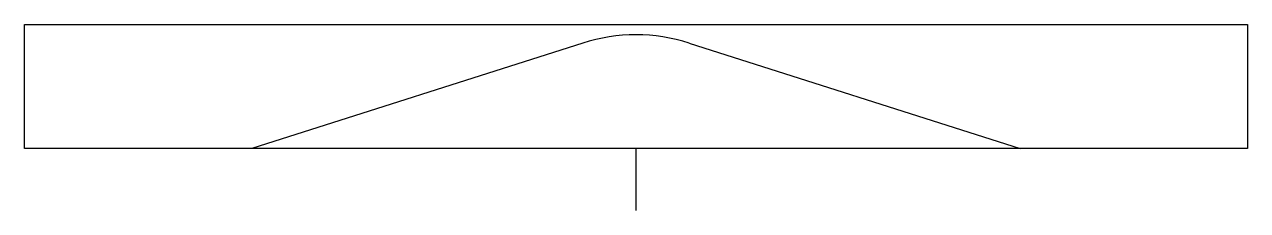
# Model space of a CAD drawing. Header units: millimetres. Extents: x -14.8 to 14.8, y -1.5 to 3.
import ezdxf

# ---------------------------------------------------------------- set-up
doc = ezdxf.new("R2010")
doc.units = ezdxf.units.MM
doc.layers.get('0').update_dxf_attribs({"linetype": 'CONTINUOUS'})

msp = doc.modelspace()

# ---------------------------------------------------------------- linework, layer by layer
for p, q in [((-1.289, 2.55), (-9.3, 0)), ((1.289, 2.55), (9.3, 0)), ((0, 0), (0, -1.5))]:
    msp.add_line(p, q)
msp.add_lwpolyline([(14.8, 0), (-14.8, 0), (-14.8, 3), (14.8, 3)], close=True)
msp.add_arc((0, -1.5), 4.25, 72.3443, 107.6557)

doc.saveas('drawing.dxf')
